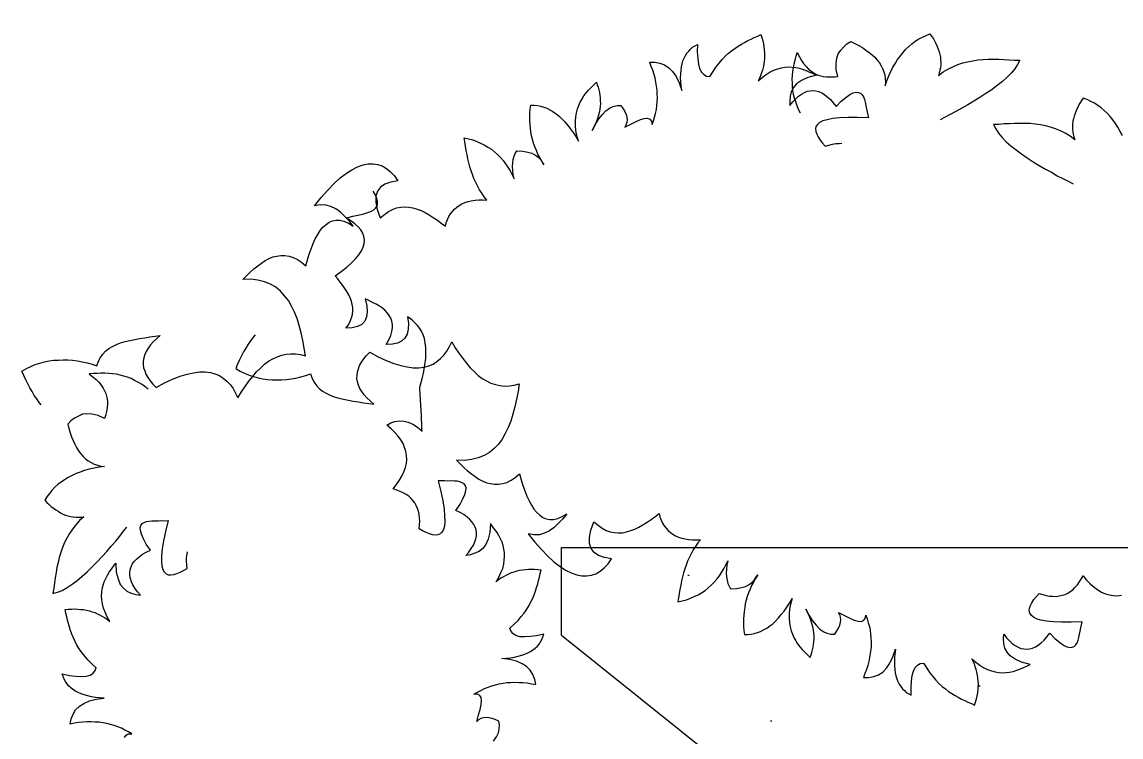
# Model space of a CAD drawing. Extents: x -24232 to 27340, y -23039 to 23489.
# Drawn here: x -11670 to -11043, y -8454 to -8046 of the extents above; entities that cross this region are included whole.
import ezdxf

# ---------------------------------------------------------------- set-up
doc = ezdxf.new("R2010")
doc.units = 0
doc.header["$LTSCALE"] = 10
for name, color, linetype in [('0-HATCH', 8, 'CONTINUOUS'), ('1', 1, 'CONTINUOUS'), ('4', 4, 'CONTINUOUS')]:
    doc.layers.add(name, color=color, linetype=linetype)

msp = doc.modelspace()

# ---------------------------------------------------------------- hatches: boundary and pattern name
at = {"layer": '0-HATCH'}
h = msp.add_hatch(dxfattribs=at)
h.set_pattern_fill('AR-CONC', color=2, scale=50, angle=45, style=0)
h.set_pattern_definition([(85, (19795.67, 8234.12), (-275.776, 231.4035), [37.5, -412.5]), (140, (19795.67, 8234.1), (314.996, 216.884), [30, -330]), (34.5486, (19772.7, 8253.4), (39.2197, 448.2876), [31.87, -350.571]), (88.8158, (19866.4, 8304.83), (-435.8465, 318.807), [56.25, -618.75]), (38.3644, (19830.06, 8331.4), (13.9495, 674.856), [47.805, -525.8565]), (143.8158, (19866.4, 8304.83), (13.95, 674.856), [45, -495]), (114, (19813.35, 8322.5), (-353.3858, 68.6912), [37.5, -412.5]), (169, (19813.35, 8322.5), (170.3543, 342.4042), [30, -330]), (63.5486, (19783.9, 8328.23), (-183.0318, 411.0953), [31.87, -350.571]), (97.5, (19795.67, 8234.12), (113.3966, 121.9949), [0, -326, 0, -335, 0, -331.25]), (127.5, (19795.67, 8234.12), (46.4365, 232.4547), [0, -191, 0, -318.5, 0, -126.25]), (167.5, (19874.51, 8155.27), (-196.7091, 180.7604), [0, -125, 0, -390, 0, -517.5]), (177.5, (19909.87, 8119.92), (-170.795, 241.5799), [0, -162.5, 0, -259, 0, -367.5])])
h.paths.add_polyline_path([(-10612.21, -9596.16), (-11112.21, -9596.16), (-11112.21, -8596.16), (-11362.21, -8396.16), (-11362.21, -8346.16), (-10912.21, -8346.16), (-10912.21, -8846.16), (-10612.21, -8846.16), (-10612.21, -8346.16), (-10612.21, -8080.77), (-10610.98, -8081.69), (-10608.61, -8083.69), (-10609.4, -8082.12), (-10609.86, -8081.14), (-10611.11, -8077.48), (-10611.5, -8075.95), (-10611.88, -8074.29), (-10612.12, -8072.64), (-10612.21, -8071.37), (-10612.21, -8046.16), (-10362.21, -8046.16), (-10362.21, -9096.16), (-10612.21, -9096.16)])

# ---------------------------------------------------------------- linework, layer by layer
at = {"layer": '1'}
for points in [[(-11658.92, -8264.71), (-11660.06, -8263.32), (-11661.48, -8261.29), (-11662.9, -8259.26), (-11664.19, -8257.09), (-11665.49, -8254.92), (-11666.66, -8252.73), (-11667.83, -8250.41), (-11668.89, -8247.94), (-11669.95, -8245.47), (-11669.95, -8245.47), (-11667.38, -8244), (-11664.93, -8242.81), (-11662.33, -8241.74), (-11659.7, -8240.94), (-11657.07, -8240.14), (-11654.41, -8239.6), (-11651.88, -8239.22), (-11649.18, -8239.09), (-11646.49, -8238.96), (-11643.78, -8238.96), (-11641.04, -8239.23), (-11638.29, -8239.64), (-11635.55, -8240.04), (-11632.77, -8240.72), (-11630, -8241.39), (-11627.19, -8242.33), (-11627.19, -8242.33), (-11626.36, -8239.81), (-11625.22, -8237.67), (-11623.91, -8235.78), (-11622.33, -8234), (-11620.44, -8232.59), (-11618.4, -8231.31), (-11616.06, -8230.26), (-11613.72, -8229.35), (-11611.09, -8228.55), (-11608.44, -8227.88), (-11605.65, -8227.34), (-11602.86, -8226.79), (-11599.93, -8226.37), (-11596.99, -8225.94), (-11594.05, -8225.52), (-11591.12, -8225.09), (-11591.12, -8225.09), (-11593.24, -8226.92), (-11595.09, -8228.73), (-11596.67, -8230.51), (-11597.98, -8232.4), (-11599.16, -8234.14), (-11599.93, -8235.98), (-11600.41, -8237.92), (-11600.77, -8239.72), (-11600.72, -8241.61), (-11600.54, -8243.49), (-11599.95, -8245.33), (-11599.23, -8247.15), (-11598.22, -8249.08), (-11596.82, -8250.98), (-11595.28, -8252.86), (-11593.47, -8254.71), (-11593.47, -8254.71), (-11588.59, -8252.06), (-11584.05, -8249.99), (-11579.75, -8248.34), (-11575.8, -8247.14), (-11572.09, -8246.37), (-11568.61, -8245.89), (-11565.5, -8245.85), (-11562.49, -8246.23), (-11559.83, -8247.05), (-11557.3, -8248.02), (-11555.13, -8249.43), (-11553.06, -8251.12), (-11551.24, -8253.11), (-11549.53, -8255.38), (-11548.06, -8257.94), (-11546.71, -8260.65), (-11546.71, -8260.65), (-11544.73, -8257.34), (-11542.61, -8254.15), (-11540.46, -8251.23), (-11538.3, -8248.45), (-11536.11, -8245.93), (-11533.89, -8243.68), (-11531.53, -8241.55), (-11529.26, -8239.83), (-11526.83, -8238.38), (-11524.38, -8237.19), (-11521.76, -8236.25), (-11519.24, -8235.73), (-11516.56, -8235.47), (-11513.84, -8235.6), (-11511.09, -8236.01), (-11508.17, -8236.8), (-11508.17, -8236.8), (-11508.88, -8232.27), (-11509.72, -8227.88), (-11510.7, -8223.51), (-11511.78, -8219.42), (-11512.98, -8215.48), (-11514.42, -8211.83), (-11516.12, -8208.34), (-11517.93, -8205.13), (-11520.1, -8202.37), (-11522.52, -8199.76), (-11525.17, -8197.59), (-11528.19, -8195.85), (-11531.58, -8194.43), (-11535.33, -8193.44), (-11539.44, -8193.04), (-11544.04, -8193.09), (-11544.04, -8193.09), (-11541.94, -8190.98), (-11539.85, -8188.88), (-11537.73, -8187.05), (-11535.46, -8185.33), (-11533.31, -8183.77), (-11531.15, -8182.33), (-11528.96, -8181.17), (-11526.75, -8180.27), (-11524.5, -8179.78), (-11522.23, -8179.42), (-11519.92, -8179.46), (-11517.59, -8179.78), (-11515.22, -8180.49), (-11512.79, -8181.74), (-11510.47, -8183.27), (-11507.97, -8185.32), (-11507.97, -8185.32), (-11507.08, -8181.99), (-11506.06, -8178.64), (-11505.01, -8175.55), (-11503.81, -8172.59), (-11502.59, -8169.9), (-11501.2, -8167.46), (-11499.81, -8165.15), (-11498.23, -8163.24), (-11496.49, -8161.71), (-11494.72, -8160.45), (-11492.77, -8159.58), (-11490.77, -8159.25), (-11488.6, -8159.31), (-11486.24, -8159.89), (-11483.7, -8160.99), (-11480.96, -8162.62), (-11480.96, -8162.62), (-11483.28, -8159.73), (-11485.7, -8157.13), (-11488.23, -8154.8), (-11490.86, -8152.9), (-11493.71, -8151.42), (-11496.64, -8150.62), (-11499.76, -8150.52), (-11503.09, -8151.12), (-11503.09, -8151.12), (-11499.23, -8146.27), (-11495.45, -8142.11), (-11491.89, -8138.37), (-11488.41, -8135.18), (-11484.88, -8132.53), (-11481.7, -8130.46), (-11478.48, -8128.79), (-11475.34, -8127.66), (-11472.42, -8127.1), (-11469.57, -8127.09), (-11466.96, -8127.51), (-11464.44, -8128.35), (-11461.99, -8129.87), (-11459.64, -8131.67), (-11457.51, -8134.03), (-11455.48, -8136.81), (-11455.48, -8136.81), (-11459.6, -8137.62), (-11462.87, -8138.76), (-11465.41, -8140.5), (-11467.09, -8142.69), (-11468.01, -8145.63), (-11468.09, -8149.02), (-11467.27, -8153.14), (-11465.58, -8157.98), (-11465.58, -8157.98), (-11463.2, -8155.99), (-11460.93, -8154.27), (-11458.61, -8153.1), (-11456.25, -8152.32), (-11453.86, -8151.81), (-11451.58, -8151.59), (-11449.26, -8151.77), (-11446.92, -8152.21), (-11444.54, -8152.92), (-11442.29, -8153.79), (-11439.88, -8154.9), (-11437.59, -8156.16), (-11435.27, -8157.7), (-11432.95, -8159.23), (-11430.76, -8160.91), (-11428.41, -8162.71), (-11428.41, -8162.71), (-11427.93, -8160.76), (-11427.16, -8158.93), (-11426.38, -8157.22), (-11425.45, -8155.64), (-11424.36, -8154.32), (-11423.28, -8152.99), (-11421.89, -8151.91), (-11420.51, -8150.82), (-11418.97, -8149.99), (-11417.28, -8149.28), (-11415.44, -8148.7), (-11413.59, -8148.24), (-11411.46, -8147.9), (-11409.31, -8147.68), (-11407.14, -8147.74), (-11404.7, -8147.77), (-11404.7, -8147.77), (-11406.24, -8145.89), (-11407.66, -8143.86), (-11408.93, -8141.96), (-11410.09, -8139.77), (-11411.11, -8137.71), (-11412.14, -8135.5), (-11412.9, -8133.28), (-11413.66, -8131.05), (-11414.42, -8128.82), (-11415.05, -8126.58), (-11415.56, -8124.2), (-11416.06, -8121.81), (-11416.57, -8119.42), (-11416.94, -8117.02), (-11417.32, -8114.62), (-11417.69, -8112.22), (-11417.69, -8112.22), (-11415.2, -8112.79), (-11412.82, -8113.5), (-11410.44, -8114.35), (-11408.31, -8115.36), (-11406.18, -8116.36), (-11404.17, -8117.52), (-11402.14, -8118.81), (-11400.37, -8120.26), (-11398.59, -8121.84), (-11396.95, -8123.44), (-11395.42, -8125.19), (-11394.01, -8127.08), (-11392.73, -8129.12), (-11391.44, -8131.16), (-11390.28, -8133.35), (-11389.24, -8135.68), (-11389.24, -8135.68), (-11389.76, -8133.16), (-11389.98, -8130.88), (-11390.07, -8128.59), (-11390, -8126.55), (-11389.65, -8124.62), (-11389.15, -8122.81), (-11388.49, -8121.25), (-11387.57, -8119.67), (-11387.57, -8119.67), (-11384.16, -8119.88), (-11381.4, -8120.42), (-11379.03, -8121.13), (-11377.03, -8122.15), (-11375.42, -8123.35), (-11374.2, -8124.72), (-11373.12, -8126.1), (-11372.16, -8127.63), (-11372.16, -8127.63), (-11373.44, -8125.59), (-11374.59, -8123.54), (-11375.6, -8121.6), (-11376.48, -8119.52), (-11377.36, -8117.44), (-11378.11, -8115.35), (-11378.72, -8113.25), (-11379.2, -8111.13), (-11379.55, -8108.99), (-11379.9, -8106.86), (-11380.11, -8104.72), (-11380.18, -8102.56), (-11380.26, -8100.4), (-11380.21, -8098.23), (-11380.03, -8095.91), (-11379.7, -8093.71), (-11379.7, -8093.71), (-11377.81, -8093.66), (-11375.9, -8093.87), (-11374.1, -8094.24), (-11372.29, -8094.74), (-11370.47, -8095.37), (-11368.75, -8096.28), (-11367.02, -8097.33), (-11365.28, -8098.51), (-11363.53, -8099.83), (-11361.88, -8101.43), (-11360.22, -8103.16), (-11358.68, -8105.04), (-11357.13, -8107.05), (-11355.55, -8109.33), (-11353.97, -8111.61), (-11352.5, -8114.18), (-11352.5, -8114.18), (-11353.35, -8111.01), (-11353.91, -8108.09), (-11354.17, -8105.4), (-11354.16, -8102.83), (-11353.99, -8100.38), (-11353.68, -8098.04), (-11353.09, -8095.82), (-11352.34, -8093.85), (-11351.45, -8091.86), (-11350.41, -8090), (-11349.37, -8088.27), (-11348.04, -8086.65), (-11346.71, -8085.03), (-11345.23, -8083.53), (-11343.75, -8082.03), (-11342.14, -8080.52), (-11342.14, -8080.52), (-11341.73, -8081.97), (-11341.31, -8083.41), (-11340.9, -8084.86), (-11340.47, -8086.45), (-11340.33, -8087.92), (-11340.03, -8089.52), (-11340.01, -8091.14), (-11339.99, -8092.76), (-11340.09, -8094.4), (-11340.32, -8096.18), (-11340.69, -8097.98), (-11341.17, -8099.92), (-11341.79, -8101.88), (-11342.55, -8103.85), (-11343.55, -8105.98), (-11344.7, -8108.12), (-11344.7, -8108.12), (-11342.75, -8104.55), (-11340.88, -8101.52), (-11338.83, -8099.01), (-11336.87, -8096.92), (-11334.72, -8095.36), (-11332.64, -8094.47), (-11330.4, -8093.85), (-11328.23, -8093.9), (-11328.23, -8093.9), (-11326.97, -8095.68), (-11325.99, -8097.34), (-11325.28, -8099.03), (-11324.86, -8100.61), (-11324.71, -8102.09), (-11324.83, -8103.59), (-11325.37, -8105), (-11326.06, -8106.28), (-11326.06, -8106.28), (-11322.58, -8104.45), (-11319.62, -8102.94), (-11317.01, -8101.87), (-11314.91, -8101.25), (-11313.16, -8101.08), (-11311.76, -8101.62), (-11310.83, -8102.75), (-11310.37, -8104.73), (-11310.37, -8104.73), (-11309.62, -8102.63), (-11309.03, -8100.4), (-11308.43, -8098.31), (-11307.97, -8096.1), (-11307.78, -8093.91), (-11307.59, -8091.73), (-11307.4, -8089.54), (-11307.49, -8087.25), (-11307.57, -8085.09), (-11307.92, -8082.83), (-11308.28, -8080.56), (-11308.78, -8078.31), (-11309.27, -8076.05), (-11310.05, -8073.69), (-11310.94, -8071.48), (-11311.85, -8069.13), (-11311.85, -8069.13), (-11308.87, -8069.11), (-11305.98, -8069.63), (-11303.31, -8070.59), (-11300.85, -8072.24), (-11298.73, -8074.47), (-11296.69, -8077.25), (-11294.98, -8080.87), (-11293.47, -8085.19), (-11293.47, -8085.19), (-11293.86, -8082.65), (-11294.1, -8080.24), (-11294.19, -8077.95), (-11294.13, -8075.78), (-11293.93, -8073.72), (-11293.71, -8071.81), (-11293.35, -8070.01), (-11292.84, -8068.33), (-11292.18, -8066.78), (-11291.5, -8065.36), (-11290.56, -8063.91), (-11289.6, -8062.73), (-11288.48, -8061.68), (-11287.37, -8060.62), (-11285.96, -8059.8), (-11284.55, -8058.98), (-11284.55, -8058.98), (-11284.68, -8063.2), (-11284.44, -8066.96), (-11283.99, -8070.17), (-11283.33, -8072.68), (-11282.32, -8074.74), (-11280.96, -8076.1), (-11279.38, -8077.03), (-11277.47, -8077.24), (-11277.47, -8077.24), (-11275.71, -8074.5), (-11274.07, -8071.9), (-11272.25, -8069.69), (-11270.56, -8067.62), (-11268.72, -8065.68), (-11266.86, -8064.01), (-11265.1, -8062.62), (-11263.21, -8061.21), (-11261.43, -8059.95), (-11259.51, -8058.81), (-11257.72, -8057.82), (-11255.78, -8056.82), (-11253.97, -8055.96), (-11252.16, -8055.11), (-11250.22, -8054.24), (-11248.41, -8053.38), (-11248.41, -8053.38), (-11247.83, -8055.09), (-11247.38, -8056.94), (-11246.94, -8058.66), (-11246.63, -8060.39), (-11246.46, -8062.13), (-11246.3, -8063.74), (-11246.26, -8065.49), (-11246.37, -8067.13), (-11246.48, -8068.77), (-11246.72, -8070.42), (-11247.1, -8072.08), (-11247.49, -8073.61), (-11248.02, -8075.15), (-11248.53, -8076.82), (-11249.2, -8078.24), (-11249.99, -8079.81), (-11249.99, -8079.81), (-11247.62, -8077.82), (-11245.35, -8076.1), (-11243.19, -8074.67), (-11240.99, -8073.64), (-11238.76, -8072.88), (-11236.65, -8072.26), (-11234.52, -8071.92), (-11232.5, -8071.85), (-11230.46, -8071.92), (-11228.41, -8072.13), (-11226.46, -8072.61), (-11224.37, -8073.22), (-11222.55, -8073.85), (-11220.57, -8074.74), (-11218.58, -8075.63), (-11216.73, -8076.53), (-11216.73, -8076.53), (-11221.62, -8077.82), (-11225.24, -8079.53), (-11228.03, -8081.43), (-11229.84, -8083.64), (-11231.11, -8085.94), (-11231.66, -8088.56), (-11231.94, -8091.16), (-11231.81, -8093.86), (-11231.81, -8093.86), (-11230.26, -8091.81), (-11228.54, -8090.02), (-11226.93, -8088.5), (-11225.28, -8087.39), (-11223.61, -8086.41), (-11222.05, -8085.72), (-11220.32, -8085.41), (-11218.72, -8085.25), (-11217.07, -8085.5), (-11215.4, -8085.87), (-11213.7, -8086.65), (-11212.12, -8087.58), (-11210.5, -8088.91), (-11208.72, -8090.5), (-11207.19, -8092.24), (-11205.49, -8094.37), (-11205.49, -8094.37), (-11202.54, -8091.37), (-11199.91, -8089.22), (-11197.63, -8087.64), (-11195.69, -8086.64), (-11194.11, -8086.21), (-11192.74, -8086.34), (-11191.62, -8086.77), (-11190.71, -8087.77), (-11189.92, -8088.91), (-11189.37, -8090.34), (-11188.94, -8091.93), (-11188.49, -8093.78), (-11188.17, -8095.64), (-11187.71, -8097.49), (-11187.41, -8099.22), (-11186.97, -8100.94), (-11186.97, -8100.94), (-11193.35, -8100.76), (-11198.78, -8100.62), (-11203.5, -8100.81), (-11207.38, -8101.33), (-11210.57, -8101.92), (-11213.08, -8102.57), (-11214.88, -8103.56), (-11216.12, -8104.63), (-11216.96, -8105.8), (-11217.23, -8107.18), (-11217.08, -8108.65), (-11216.52, -8110.22), (-11215.69, -8111.77), (-11214.57, -8113.55), (-11213.17, -8115.31), (-11211.65, -8117.06), (-11211.65, -8117.06), (-11209.54, -8116.44), (-11207.57, -8115.84), (-11205.57, -8115.51), (-11203.68, -8115.46), (-11202.17, -8115.41)], [(-11225.71, -8098.27), (-11225.71, -8098.27), (-11226.87, -8096.09), (-11227.76, -8094.01), (-11228.52, -8091.78), (-11229.13, -8089.68), (-11229.75, -8087.57), (-11230.1, -8085.3), (-11230.32, -8083.16), (-11230.39, -8081), (-11230.47, -8078.84), (-11230.28, -8076.65), (-11230.09, -8074.47), (-11229.77, -8072.27), (-11229.44, -8070.07), (-11228.84, -8067.98), (-11228.24, -8065.75), (-11227.65, -8063.53), (-11227.65, -8063.53), (-11226.46, -8065.98), (-11225.3, -8068.17), (-11224.04, -8069.94), (-11222.66, -8071.57), (-11221.29, -8073.06), (-11219.97, -8074.14), (-11218.52, -8075.09), (-11217.09, -8075.89), (-11215.67, -8076.56), (-11214.14, -8076.95), (-11212.62, -8077.21), (-11210.97, -8077.45), (-11209.34, -8077.56), (-11207.72, -8077.54), (-11206.11, -8077.38), (-11204.5, -8077.22), (-11204.5, -8077.22), (-11205.43, -8073.25), (-11205.51, -8069.74), (-11205.11, -8066.85), (-11204.28, -8064.33), (-11202.86, -8062.3), (-11201.15, -8060.37), (-11199.28, -8058.7), (-11197.12, -8057.26), (-11197.12, -8057.26), (-11194.85, -8058.39), (-11192.55, -8059.66), (-11190.41, -8060.8), (-11188.51, -8062.24), (-11186.62, -8063.54), (-11185, -8064.87), (-11183.36, -8066.33), (-11181.98, -8067.96), (-11180.75, -8069.46), (-11179.78, -8071.12), (-11178.93, -8072.8), (-11178.21, -8074.62), (-11177.76, -8076.48), (-11177.42, -8078.47), (-11177.36, -8080.5), (-11177.56, -8082.55), (-11177.56, -8082.55), (-11176.49, -8079.74), (-11175.41, -8076.92), (-11174.31, -8074.37), (-11173.06, -8071.95), (-11171.66, -8069.64), (-11170.38, -8067.49), (-11168.83, -8065.44), (-11167.26, -8063.52), (-11165.67, -8061.74), (-11163.94, -8060.08), (-11162.19, -8058.55), (-11160.3, -8057.15), (-11158.26, -8055.86), (-11156.2, -8054.85), (-11154.13, -8053.83), (-11151.92, -8052.93), (-11151.92, -8052.93), (-11150.97, -8054.33), (-11150, -8055.86), (-11149.19, -8057.27), (-11148.49, -8058.82), (-11147.81, -8060.25), (-11147.26, -8061.68), (-11146.7, -8063.25), (-11146.28, -8064.7), (-11146.01, -8066.16), (-11145.86, -8067.64), (-11145.7, -8069.25), (-11145.82, -8070.75), (-11145.95, -8072.25), (-11146.22, -8073.63), (-11146.61, -8075.16), (-11147.13, -8076.7), (-11147.13, -8076.7), (-11144.49, -8074.68), (-11141.67, -8073.05), (-11138.96, -8071.7), (-11136.1, -8070.47), (-11133.22, -8069.5), (-11130.44, -8068.82), (-11127.52, -8068.26), (-11124.58, -8067.84), (-11121.63, -8067.55), (-11118.66, -8067.39), (-11115.69, -8067.37), (-11112.7, -8067.48), (-11109.71, -8067.59), (-11106.72, -8067.7), (-11103.71, -8067.94), (-11100.72, -8068.05), (-11100.72, -8068.05), (-11101.97, -8070.48), (-11103.49, -8072.93), (-11105.56, -8075.3), (-11108.02, -8077.85), (-11110.63, -8080.14), (-11113.65, -8082.47), (-11116.67, -8084.8), (-11119.98, -8087.02), (-11123.41, -8089.25), (-11126.86, -8091.35), (-11130.31, -8093.46), (-11133.78, -8095.29), (-11137.11, -8097.24), (-11140.33, -8098.91), (-11143.3, -8100.43), (-11146.13, -8101.92)], [(-11042.1, -8111.02), (-11043.35, -8108.59), (-11044.75, -8106.29), (-11046.02, -8104.13), (-11047.58, -8102.08), (-11049.15, -8100.17), (-11050.74, -8098.39), (-11052.47, -8096.73), (-11054.21, -8095.2), (-11056.11, -8093.79), (-11058.15, -8092.51), (-11060.21, -8091.49), (-11062.28, -8090.47), (-11064.49, -8089.58), (-11064.49, -8089.58), (-11065.44, -8090.97), (-11066.41, -8092.5), (-11067.22, -8093.91), (-11067.92, -8095.47), (-11068.6, -8096.89), (-11069.15, -8098.33), (-11069.71, -8099.9), (-11070.12, -8101.35), (-11070.4, -8102.81), (-11070.55, -8104.28), (-11070.71, -8105.89), (-11070.58, -8107.39), (-11070.46, -8108.9), (-11070.19, -8110.28), (-11069.8, -8111.8), (-11069.28, -8113.35), (-11069.28, -8113.35), (-11071.92, -8111.32), (-11074.74, -8109.69), (-11077.45, -8108.34), (-11080.31, -8107.11), (-11083.19, -8106.15), (-11085.97, -8105.47), (-11088.89, -8104.91), (-11091.83, -8104.48), (-11094.78, -8104.19), (-11097.74, -8104.03), (-11100.72, -8104.01), (-11103.71, -8104.12), (-11106.7, -8104.23), (-11109.69, -8104.34), (-11112.69, -8104.59), (-11115.68, -8104.7), (-11115.68, -8104.7), (-11114.43, -8107.13), (-11112.92, -8109.58), (-11110.85, -8111.95), (-11108.39, -8114.49), (-11105.77, -8116.78), (-11102.75, -8119.11), (-11099.73, -8121.44), (-11096.43, -8123.66), (-11093, -8125.9), (-11089.55, -8128), (-11086.1, -8130.1), (-11082.62, -8131.93), (-11079.3, -8133.89), (-11076.08, -8135.56), (-11073.11, -8137.07), (-11070.28, -8138.57)], [(-11400.92, -8456.57), (-11399.25, -8454.24), (-11398.13, -8451.83), (-11397.67, -8449.61), (-11397.5, -8447.29), (-11397.97, -8445.17), (-11397.97, -8445.17), (-11399.96, -8444.29), (-11401.78, -8443.65), (-11403.58, -8443.29), (-11405.21, -8443.18), (-11406.69, -8443.32), (-11408.14, -8443.74), (-11409.41, -8444.54), (-11410.54, -8445.46), (-11410.54, -8445.46), (-11409.42, -8441.69), (-11408.52, -8438.49), (-11407.97, -8435.73), (-11407.78, -8433.54), (-11407.95, -8431.8), (-11408.76, -8430.53), (-11410.04, -8429.84), (-11412.08, -8429.77), (-11412.08, -8429.77), (-11410.16, -8428.63), (-11408.09, -8427.62), (-11406.16, -8426.62), (-11404.08, -8425.73), (-11401.98, -8425.12), (-11399.87, -8424.51), (-11397.76, -8423.89), (-11395.5, -8423.54), (-11393.36, -8423.19), (-11391.07, -8423.1), (-11388.78, -8423.01), (-11386.47, -8423.06), (-11384.16, -8423.1), (-11381.7, -8423.4), (-11379.35, -8423.85), (-11376.87, -8424.28), (-11376.87, -8424.28), (-11377.43, -8421.36), (-11378.51, -8418.62), (-11379.97, -8416.19), (-11382.07, -8414.09), (-11384.67, -8412.45), (-11387.79, -8411), (-11391.68, -8410.03), (-11396.21, -8409.39), (-11396.21, -8409.39), (-11393.65, -8409.27), (-11391.23, -8409.04), (-11388.97, -8408.68), (-11386.85, -8408.2), (-11384.87, -8407.6), (-11383.04, -8407.01), (-11381.35, -8406.3), (-11379.8, -8405.48), (-11378.41, -8404.53), (-11377.14, -8403.59), (-11375.91, -8402.38), (-11374.94, -8401.21), (-11374.12, -8399.91), (-11373.3, -8398.61), (-11372.77, -8397.07), (-11372.25, -8395.53), (-11372.25, -8395.53), (-11376.35, -8396.47), (-11380.1, -8396.97), (-11383.33, -8397.15), (-11385.91, -8397), (-11388.14, -8396.41), (-11389.73, -8395.35), (-11390.95, -8393.98), (-11391.54, -8392.14), (-11391.54, -8392.14), (-11389.19, -8389.88), (-11386.96, -8387.76), (-11385.14, -8385.55), (-11383.45, -8383.49), (-11381.9, -8381.31), (-11380.63, -8379.15), (-11379.6, -8377.15), (-11378.59, -8375.02), (-11377.71, -8373.04), (-11376.96, -8370.94), (-11376.34, -8368.98), (-11375.74, -8366.89), (-11375.25, -8364.95), (-11374.77, -8363), (-11374.29, -8360.93), (-11373.81, -8358.98), (-11373.81, -8358.98), (-11375.59, -8358.75), (-11377.49, -8358.67), (-11379.26, -8358.57), (-11381.02, -8358.61), (-11382.76, -8358.78), (-11384.37, -8358.94), (-11386.1, -8359.24), (-11387.69, -8359.67), (-11389.27, -8360.09), (-11390.84, -8360.65), (-11392.4, -8361.35), (-11393.82, -8362.03), (-11395.23, -8362.85), (-11396.77, -8363.67), (-11398.03, -8364.61), (-11399.42, -8365.69), (-11399.42, -8365.69), (-11397.92, -8362.98), (-11396.68, -8360.42), (-11395.7, -8358.02), (-11395.12, -8355.66), (-11394.81, -8353.33), (-11394.62, -8351.14), (-11394.69, -8348.98), (-11395.03, -8346.98), (-11395.49, -8345), (-11396.09, -8343.03), (-11396.95, -8341.21), (-11397.95, -8339.28), (-11398.92, -8337.62), (-11400.18, -8335.84), (-11401.44, -8334.07), (-11402.68, -8332.43), (-11402.68, -8332.43), (-11403, -8337.48), (-11403.97, -8341.36), (-11405.29, -8344.47), (-11407.11, -8346.68), (-11409.11, -8348.37), (-11411.58, -8349.42), (-11414.07, -8350.21), (-11416.74, -8350.61), (-11416.74, -8350.61), (-11415.03, -8348.68), (-11413.61, -8346.64), (-11412.44, -8344.77), (-11411.67, -8342.93), (-11411.04, -8341.11), (-11410.66, -8339.45), (-11410.7, -8337.69), (-11410.86, -8336.08), (-11411.42, -8334.51), (-11412.11, -8332.95), (-11413.21, -8331.44), (-11414.43, -8330.07), (-11416.05, -8328.74), (-11417.95, -8327.3), (-11419.96, -8326.14), (-11422.38, -8324.89), (-11422.38, -8324.89), (-11420.01, -8321.41), (-11418.41, -8318.41), (-11417.31, -8315.86), (-11416.7, -8313.77), (-11416.59, -8312.13), (-11416.99, -8310.82), (-11417.63, -8309.8), (-11418.79, -8309.1), (-11420.06, -8308.55), (-11421.57, -8308.29), (-11423.21, -8308.18), (-11425.11, -8308.1), (-11427, -8308.15), (-11428.91, -8308.06), (-11430.67, -8308.1), (-11432.44, -8308), (-11432.44, -8308), (-11431.01, -8314.23), (-11429.81, -8319.53), (-11429.08, -8324.19), (-11428.84, -8328.1), (-11428.79, -8331.34), (-11428.94, -8333.93), (-11429.56, -8335.89), (-11430.37, -8337.32), (-11431.35, -8338.36), (-11432.65, -8338.9), (-11434.13, -8339.04), (-11435.77, -8338.8), (-11437.45, -8338.29), (-11439.42, -8337.53), (-11441.42, -8336.51), (-11443.43, -8335.35), (-11443.43, -8335.35), (-11443.23, -8333.17), (-11443.03, -8331.12), (-11443.09, -8329.09), (-11443.41, -8327.23), (-11443.73, -8325.36), (-11444.29, -8323.79), (-11445, -8322.1), (-11445.81, -8320.69), (-11446.9, -8319.31), (-11447.97, -8318.06), (-11449.31, -8316.84), (-11450.75, -8315.9), (-11452.48, -8314.85), (-11454.18, -8314.07), (-11456.15, -8313.31), (-11458.24, -8312.7), (-11458.24, -8312.7), (-11456.19, -8310.2), (-11454.53, -8307.74), (-11453.15, -8305.3), (-11452.03, -8302.89), (-11451.18, -8300.5), (-11450.6, -8298.14), (-11450.42, -8295.82), (-11450.51, -8293.53), (-11450.87, -8291.26), (-11451.63, -8289.03), (-11452.53, -8286.82), (-11453.82, -8284.65), (-11455.39, -8282.5), (-11457.22, -8280.38), (-11459.31, -8278.41), (-11461.81, -8276.36), (-11461.81, -8276.36), (-11459.52, -8274.91), (-11457.16, -8274.14), (-11454.75, -8273.77), (-11452.17, -8273.92), (-11449.66, -8274.62), (-11446.98, -8275.71), (-11444.37, -8277.49), (-11441.58, -8279.65), (-11441.58, -8279.65), (-11441.74, -8278.04), (-11441.75, -8276.55), (-11441.91, -8274.95), (-11441.93, -8273.32), (-11442.08, -8271.85), (-11442.1, -8270.23), (-11442.25, -8268.75), (-11442.27, -8267.13), (-11442.43, -8265.52), (-11442.44, -8264.03), (-11442.6, -8262.42), (-11442.62, -8260.8), (-11442.77, -8259.32), (-11442.79, -8257.7), (-11442.94, -8256.22), (-11442.96, -8254.6), (-11442.96, -8254.6), (-11441.67, -8249.87), (-11440.73, -8245.58), (-11440.03, -8241.72), (-11439.57, -8238.15), (-11439.48, -8234.9), (-11439.5, -8231.92), (-11439.9, -8229.25), (-11440.4, -8226.86), (-11441.16, -8224.63), (-11442.03, -8222.69), (-11443.01, -8221.02), (-11444.25, -8219.39), (-11445.6, -8218.03), (-11446.96, -8216.67), (-11448.43, -8215.46), (-11450.02, -8214.4), (-11450.02, -8214.4), (-11449.51, -8218.28), (-11449.59, -8221.54), (-11450.27, -8224.31), (-11451.53, -8226.6), (-11453.4, -8228.27), (-11455.72, -8229.45), (-11458.63, -8230.14), (-11462.15, -8230.22), (-11462.15, -8230.22), (-11460.64, -8227.63), (-11459.54, -8225.09), (-11458.94, -8222.86), (-11458.6, -8220.8), (-11458.53, -8218.76), (-11458.85, -8216.89), (-11459.56, -8215.2), (-11460.39, -8213.66), (-11461.47, -8212.28), (-11462.82, -8210.92), (-11464.31, -8209.58), (-11466.05, -8208.39), (-11467.93, -8207.22), (-11469.92, -8206.2), (-11472.05, -8205.19), (-11474.18, -8204.18), (-11474.18, -8204.18), (-11473.25, -8208.15), (-11473.04, -8211.65), (-11473.44, -8214.53), (-11474.42, -8216.93), (-11476.14, -8218.73), (-11478.45, -8220.04), (-11481.49, -8220.74), (-11485.13, -8220.96), (-11485.13, -8220.96), (-11483.7, -8218.93), (-11482.68, -8216.93), (-11481.93, -8214.96), (-11481.44, -8213.02), (-11481.22, -8211.1), (-11481.27, -8209.21), (-11481.59, -8207.35), (-11482.04, -8205.49), (-11482.76, -8203.67), (-11483.48, -8201.84), (-11484.61, -8200.06), (-11485.73, -8198.27), (-11486.99, -8196.5), (-11488.39, -8194.61), (-11489.78, -8192.85), (-11491.31, -8191.1), (-11491.31, -8191.1), (-11487.77, -8188.59), (-11484.62, -8186.11), (-11481.88, -8183.68), (-11479.68, -8181.29), (-11477.73, -8179.07), (-11476.33, -8176.77), (-11475.32, -8174.64), (-11474.72, -8172.55), (-11474.51, -8170.5), (-11474.83, -8168.63), (-11475.43, -8166.66), (-11476.57, -8164.74), (-11478.09, -8162.99), (-11480.02, -8161.29), (-11482.35, -8159.62), (-11485.08, -8157.99), (-11485.08, -8157.99), (-11483.23, -8157.54), (-11481.25, -8157.07), (-11479.26, -8156.61), (-11477.41, -8156.16), (-11475.41, -8155.82), (-11473.71, -8155.25), (-11472, -8154.68), (-11470.57, -8154.13), (-11469.29, -8153.33), (-11468.3, -8152.42), (-11467.59, -8151.4), (-11467.17, -8150.14), (-11467.18, -8148.65), (-11467.48, -8146.92), (-11468.35, -8144.98), (-11469.65, -8142.8), (-11469.65, -8142.8), (-11469.58, -8142.69)], [(-11536.99, -8224.69), (-11538.13, -8226.09), (-11539.55, -8228.11), (-11540.97, -8230.14), (-11542.27, -8232.31), (-11543.57, -8234.49), (-11544.73, -8236.67), (-11545.91, -8239), (-11546.97, -8241.46), (-11548.02, -8243.93), (-11548.02, -8243.93), (-11545.46, -8245.4), (-11543, -8246.59), (-11540.4, -8247.66), (-11537.77, -8248.47), (-11535.14, -8249.27), (-11532.49, -8249.8), (-11529.95, -8250.19), (-11527.26, -8250.32), (-11524.56, -8250.45), (-11521.85, -8250.44), (-11519.12, -8250.17), (-11516.37, -8249.77), (-11513.62, -8249.36), (-11510.85, -8248.69), (-11508.07, -8248.01), (-11505.27, -8247.07), (-11505.27, -8247.07), (-11504.43, -8249.59), (-11503.29, -8251.74), (-11501.99, -8253.62), (-11500.4, -8255.41), (-11498.51, -8256.81), (-11496.47, -8258.1), (-11494.14, -8259.14), (-11491.79, -8260.05), (-11489.16, -8260.85), (-11486.52, -8261.52), (-11483.73, -8262.06), (-11480.94, -8262.61), (-11478, -8263.04), (-11475.06, -8263.46), (-11472.13, -8263.89), (-11469.19, -8264.31), (-11469.19, -8264.31), (-11471.31, -8262.48), (-11473.16, -8260.67), (-11474.75, -8258.89), (-11476.05, -8257), (-11477.23, -8255.26), (-11478, -8253.42), (-11478.49, -8251.48), (-11478.85, -8249.68), (-11478.8, -8247.79), (-11478.61, -8245.91), (-11478.02, -8244.08), (-11477.3, -8242.25), (-11476.3, -8240.32), (-11474.89, -8238.43), (-11473.35, -8236.55), (-11471.55, -8234.69), (-11471.55, -8234.69), (-11466.66, -8237.34), (-11462.13, -8239.42), (-11457.82, -8241.06), (-11453.88, -8242.26), (-11450.16, -8243.04), (-11446.69, -8243.51), (-11443.58, -8243.55), (-11440.56, -8243.17), (-11437.91, -8242.35), (-11435.37, -8241.38), (-11433.2, -8239.97), (-11431.14, -8238.28), (-11429.32, -8236.29), (-11427.6, -8234.02), (-11426.13, -8231.46), (-11424.78, -8228.75), (-11424.78, -8228.75), (-11422.81, -8232.06), (-11420.68, -8235.25), (-11418.53, -8238.17), (-11416.37, -8240.96), (-11414.18, -8243.47), (-11411.97, -8245.72), (-11409.61, -8247.85), (-11407.34, -8249.57), (-11404.91, -8251.03), (-11402.45, -8252.22), (-11399.84, -8253.15), (-11397.32, -8253.67), (-11394.63, -8253.94), (-11391.91, -8253.8), (-11389.16, -8253.39), (-11386.24, -8252.6), (-11386.24, -8252.6), (-11386.96, -8257.13), (-11387.8, -8261.52), (-11388.77, -8265.89), (-11389.85, -8269.98), (-11391.06, -8273.93), (-11392.5, -8277.58), (-11394.2, -8281.06), (-11396, -8284.27), (-11398.17, -8287.04), (-11400.6, -8289.64), (-11403.25, -8291.82), (-11406.26, -8293.55), (-11409.66, -8294.97), (-11413.41, -8295.96), (-11417.51, -8296.37), (-11422.11, -8296.32), (-11422.11, -8296.32), (-11420.02, -8298.42), (-11417.92, -8300.52), (-11415.8, -8302.36), (-11413.53, -8304.07), (-11411.39, -8305.64), (-11409.23, -8307.07), (-11407.04, -8308.23), (-11404.82, -8309.13), (-11402.57, -8309.62), (-11400.3, -8309.98), (-11398, -8309.94), (-11395.67, -8309.63), (-11393.29, -8308.91), (-11390.87, -8307.66), (-11388.55, -8306.13), (-11386.04, -8304.08), (-11386.04, -8304.08), (-11385.16, -8307.42), (-11384.13, -8310.77), (-11383.08, -8313.85), (-11381.89, -8316.81), (-11380.66, -8319.51), (-11379.28, -8321.94), (-11377.88, -8324.25), (-11376.31, -8326.16), (-11374.56, -8327.69), (-11372.79, -8328.95), (-11370.85, -8329.82), (-11368.85, -8330.15), (-11366.68, -8330.1), (-11364.32, -8329.52), (-11361.77, -8328.41), (-11359.04, -8326.79), (-11359.04, -8326.79), (-11361.35, -8329.67), (-11363.78, -8332.28), (-11366.31, -8334.6), (-11368.93, -8336.51), (-11371.79, -8337.99), (-11374.71, -8338.78), (-11377.84, -8338.88), (-11381.16, -8338.28), (-11381.16, -8338.28), (-11377.31, -8343.13), (-11373.52, -8347.29), (-11369.96, -8351.03), (-11366.49, -8354.22), (-11362.96, -8356.87), (-11359.78, -8358.94), (-11356.56, -8360.62), (-11353.42, -8361.74), (-11350.49, -8362.3), (-11347.65, -8362.31), (-11345.04, -8361.89), (-11342.52, -8361.05), (-11340.06, -8359.54), (-11337.72, -8357.74), (-11335.59, -8355.37), (-11333.55, -8352.6), (-11333.55, -8352.6), (-11337.67, -8351.78), (-11340.95, -8350.65), (-11343.48, -8348.91), (-11345.16, -8346.71), (-11346.09, -8343.77), (-11346.16, -8340.38), (-11345.35, -8336.26), (-11343.65, -8331.42), (-11343.65, -8331.42), (-11341.27, -8333.42), (-11339.01, -8335.13), (-11336.69, -8336.31), (-11334.32, -8337.08), (-11331.94, -8337.59), (-11329.66, -8337.81), (-11327.34, -8337.64), (-11324.99, -8337.19), (-11322.62, -8336.48), (-11320.37, -8335.62), (-11317.95, -8334.5), (-11315.66, -8333.24), (-11313.35, -8331.71), (-11311.03, -8330.18), (-11308.83, -8328.5), (-11306.49, -8326.7), (-11306.49, -8326.7), (-11306, -8328.64), (-11305.23, -8330.48), (-11304.45, -8332.18), (-11303.53, -8333.76), (-11302.44, -8335.09), (-11301.35, -8336.41), (-11299.97, -8337.5), (-11298.59, -8338.58), (-11297.04, -8339.41), (-11295.35, -8340.12), (-11293.52, -8340.71), (-11291.66, -8341.16), (-11289.53, -8341.51), (-11287.39, -8341.72), (-11285.21, -8341.66), (-11282.77, -8341.63), (-11282.77, -8341.63), (-11284.31, -8343.51), (-11285.73, -8345.54), (-11287, -8347.44), (-11288.17, -8349.63), (-11289.18, -8351.7), (-11290.21, -8353.9), (-11290.98, -8356.12), (-11291.74, -8358.35), (-11292.5, -8360.58), (-11293.13, -8362.82), (-11293.63, -8365.21), (-11294.14, -8367.59), (-11294.65, -8369.98), (-11295.02, -8372.38), (-11295.39, -8374.78), (-11295.76, -8377.18), (-11295.76, -8377.18), (-11293.27, -8376.62), (-11290.9, -8375.9), (-11288.51, -8375.06), (-11286.38, -8374.05), (-11284.25, -8373.04), (-11282.24, -8371.88), (-11280.22, -8370.59), (-11278.45, -8369.14), (-11276.67, -8367.56), (-11275.02, -8365.96), (-11273.49, -8364.22), (-11272.09, -8362.32), (-11270.8, -8360.28), (-11269.52, -8358.24), (-11268.35, -8356.06), (-11267.31, -8353.72), (-11267.31, -8353.72), (-11267.83, -8356.24), (-11268.06, -8358.52), (-11268.15, -8360.82), (-11268.08, -8362.86), (-11267.73, -8364.79), (-11267.23, -8366.6), (-11266.57, -8368.15), (-11265.64, -8369.73), (-11265.64, -8369.73), (-11262.24, -8369.53), (-11259.47, -8368.99), (-11257.1, -8368.27), (-11255.11, -8367.25), (-11253.5, -8366.06), (-11252.28, -8364.69), (-11251.19, -8363.3), (-11250.23, -8361.77), (-11250.23, -8361.77), (-11251.52, -8363.81), (-11252.67, -8365.87), (-11253.67, -8367.8), (-11254.55, -8369.88), (-11255.44, -8371.96), (-11256.18, -8374.05), (-11256.8, -8376.16), (-11257.28, -8378.28), (-11257.62, -8380.41), (-11257.97, -8382.54), (-11258.18, -8384.69), (-11258.26, -8386.85), (-11258.34, -8389.01), (-11258.28, -8391.18), (-11258.1, -8393.5), (-11257.78, -8395.7), (-11257.78, -8395.7), (-11255.89, -8395.75), (-11253.97, -8395.53), (-11252.18, -8395.17), (-11250.37, -8394.67), (-11248.54, -8394.04), (-11246.83, -8393.12), (-11245.1, -8392.07), (-11243.36, -8390.89), (-11241.6, -8389.57), (-11239.95, -8387.98), (-11238.29, -8386.25), (-11236.75, -8384.37), (-11235.2, -8382.35), (-11233.62, -8380.07), (-11232.04, -8377.79), (-11230.57, -8375.23), (-11230.57, -8375.23), (-11231.42, -8378.39), (-11231.98, -8381.32), (-11232.25, -8384), (-11232.23, -8386.57), (-11232.07, -8389.03), (-11231.76, -8391.36), (-11231.16, -8393.59), (-11230.41, -8395.56), (-11229.52, -8397.54), (-11228.49, -8399.4), (-11227.44, -8401.13), (-11226.11, -8402.75), (-11224.78, -8404.37), (-11223.31, -8405.87), (-11221.83, -8407.37), (-11220.22, -8408.89), (-11220.22, -8408.89), (-11219.8, -8407.44), (-11219.39, -8405.99), (-11218.98, -8404.54), (-11218.55, -8402.96), (-11218.4, -8401.48), (-11218.11, -8399.89), (-11218.08, -8398.26), (-11218.06, -8396.64), (-11218.17, -8395), (-11218.4, -8393.22), (-11218.76, -8391.42), (-11219.25, -8389.48), (-11219.87, -8387.52), (-11220.62, -8385.55), (-11221.63, -8383.42), (-11222.77, -8381.28), (-11222.77, -8381.28), (-11220.82, -8384.86), (-11218.96, -8387.88), (-11216.9, -8390.39), (-11214.94, -8392.48), (-11212.79, -8394.05), (-11210.71, -8394.93), (-11208.47, -8395.56), (-11206.3, -8395.5), (-11206.3, -8395.5), (-11205.04, -8393.73), (-11204.07, -8392.06), (-11203.36, -8390.37), (-11202.93, -8388.79), (-11202.78, -8387.32), (-11202.91, -8385.81), (-11203.45, -8384.41), (-11204.13, -8383.12), (-11204.13, -8383.12), (-11200.66, -8384.95), (-11197.69, -8386.46), (-11195.09, -8387.53), (-11192.98, -8388.15), (-11191.24, -8388.32), (-11189.83, -8387.78), (-11188.91, -8386.65), (-11188.44, -8384.67), (-11188.44, -8384.67), (-11187.7, -8386.77), (-11187.11, -8389), (-11186.5, -8391.09), (-11186.04, -8393.3), (-11185.85, -8395.49), (-11185.66, -8397.67), (-11185.47, -8399.86), (-11185.56, -8402.15), (-11185.64, -8404.31), (-11186, -8406.58), (-11186.36, -8408.84), (-11186.85, -8411.1), (-11187.35, -8413.35), (-11188.12, -8415.71), (-11189.02, -8417.93), (-11189.93, -8420.27), (-11189.93, -8420.27), (-11186.95, -8420.3), (-11184.05, -8419.77), (-11181.39, -8418.81), (-11178.92, -8417.16), (-11176.8, -8414.93), (-11174.77, -8412.16), (-11173.06, -8408.53), (-11171.55, -8404.21), (-11171.55, -8404.21), (-11171.93, -8406.75), (-11172.17, -8409.16), (-11172.26, -8411.46), (-11172.21, -8413.63), (-11172, -8415.68), (-11171.79, -8417.6), (-11171.42, -8419.39), (-11170.91, -8421.07), (-11170.25, -8422.62), (-11169.58, -8424.04), (-11168.64, -8425.49), (-11167.67, -8426.67), (-11166.56, -8427.73), (-11165.44, -8428.79), (-11164.03, -8429.6), (-11162.63, -8430.42), (-11162.63, -8430.42), (-11162.75, -8426.21), (-11162.51, -8422.44), (-11162.06, -8419.23), (-11161.41, -8416.73), (-11160.39, -8414.66), (-11159.04, -8413.3), (-11157.46, -8412.38), (-11155.54, -8412.16), (-11155.54, -8412.16), (-11153.78, -8414.91), (-11152.14, -8417.51), (-11150.33, -8419.72), (-11148.64, -8421.78), (-11146.8, -8423.72), (-11144.93, -8425.39), (-11143.17, -8426.79), (-11141.28, -8428.19), (-11139.51, -8429.45), (-11137.59, -8430.59), (-11135.79, -8431.58), (-11133.86, -8432.58), (-11132.05, -8433.44), (-11130.24, -8434.29), (-11128.29, -8435.16), (-11126.48, -8436.02), (-11126.48, -8436.02), (-11125.91, -8434.32), (-11125.45, -8432.46), (-11125.01, -8430.75), (-11124.71, -8429.02), (-11124.53, -8427.27), (-11124.37, -8425.66), (-11124.34, -8423.91), (-11124.45, -8422.27), (-11124.55, -8420.64), (-11124.8, -8418.99), (-11125.18, -8417.33), (-11125.57, -8415.8), (-11126.09, -8414.26), (-11126.6, -8412.58), (-11127.27, -8411.16), (-11128.07, -8409.59), (-11128.07, -8409.59), (-11125.69, -8411.59), (-11123.42, -8413.3), (-11121.26, -8414.73), (-11119.06, -8415.76), (-11116.84, -8416.52), (-11114.73, -8417.14), (-11112.6, -8417.48), (-11110.57, -8417.55), (-11108.53, -8417.48), (-11106.48, -8417.28), (-11104.54, -8416.79), (-11102.45, -8416.18), (-11100.62, -8415.55), (-11098.64, -8414.66), (-11096.66, -8413.78), (-11094.81, -8412.88), (-11094.81, -8412.88), (-11099.69, -8411.58), (-11103.31, -8409.87), (-11106.11, -8407.97), (-11107.92, -8405.76), (-11109.18, -8403.47), (-11109.73, -8400.84), (-11110.02, -8398.24), (-11109.89, -8395.54), (-11109.89, -8395.54), (-11108.33, -8397.59), (-11106.61, -8399.39), (-11105, -8400.9), (-11103.35, -8402.01), (-11101.69, -8402.99), (-11100.13, -8403.68), (-11098.4, -8403.99), (-11096.79, -8404.15), (-11095.14, -8403.91), (-11093.48, -8403.53), (-11091.78, -8402.75), (-11090.2, -8401.82), (-11088.57, -8400.49), (-11086.79, -8398.91), (-11085.27, -8397.16), (-11083.57, -8395.03), (-11083.57, -8395.03), (-11080.61, -8398.03), (-11077.98, -8400.18), (-11075.7, -8401.76), (-11073.77, -8402.77), (-11072.19, -8403.19), (-11070.82, -8403.06), (-11069.69, -8402.63), (-11068.78, -8401.63), (-11067.99, -8400.49), (-11067.44, -8399.06), (-11067.02, -8397.48), (-11066.56, -8395.62), (-11066.24, -8393.76), (-11065.79, -8391.91), (-11065.48, -8390.18), (-11065.04, -8388.46), (-11065.04, -8388.46), (-11071.43, -8388.64), (-11076.86, -8388.78), (-11081.58, -8388.59), (-11085.45, -8388.07), (-11088.64, -8387.49), (-11091.15, -8386.83), (-11092.95, -8385.84), (-11094.2, -8384.77), (-11095.03, -8383.6), (-11095.3, -8382.22), (-11095.16, -8380.75), (-11094.59, -8379.18), (-11093.77, -8377.64), (-11092.64, -8375.85), (-11091.25, -8374.09), (-11089.72, -8372.35), (-11089.72, -8372.35), (-11087.62, -8372.96), (-11085.64, -8373.56), (-11083.65, -8373.9), (-11081.75, -8373.95), (-11079.86, -8374), (-11078.21, -8373.75), (-11076.42, -8373.39), (-11074.88, -8372.87), (-11073.31, -8372.07), (-11071.88, -8371.27), (-11070.41, -8370.19), (-11069.21, -8368.96), (-11067.84, -8367.47), (-11066.75, -8365.95), (-11065.62, -8364.17), (-11064.62, -8362.23), (-11064.62, -8362.23), (-11062.56, -8364.74), (-11060.47, -8366.84), (-11058.35, -8368.68), (-11056.2, -8370.24), (-11054.03, -8371.54), (-11051.83, -8372.57), (-11049.59, -8373.2), (-11047.32, -8373.56), (-11045.03, -8373.65), (-11042.69, -8373.34)], [(-11597.99, -8255.74), (-11597.99, -8255.74), (-11599.91, -8254.17), (-11601.77, -8252.89), (-11603.81, -8251.71), (-11605.75, -8250.69), (-11607.69, -8249.67), (-11609.84, -8248.87), (-11611.91, -8248.24), (-11614.01, -8247.74), (-11616.11, -8247.24), (-11618.29, -8246.99), (-11620.47, -8246.75), (-11622.69, -8246.63), (-11624.91, -8246.52), (-11627.08, -8246.7), (-11629.38, -8246.84), (-11631.67, -8246.98), (-11631.67, -8246.98), (-11629.5, -8248.64), (-11627.59, -8250.21), (-11626.1, -8251.79), (-11624.78, -8253.46), (-11623.59, -8255.1), (-11622.78, -8256.61), (-11622.14, -8258.21), (-11621.64, -8259.78), (-11621.26, -8261.3), (-11621.18, -8262.88), (-11621.22, -8264.42), (-11621.31, -8266.08), (-11621.53, -8267.71), (-11621.87, -8269.29), (-11622.34, -8270.84), (-11622.82, -8272.38), (-11622.82, -8272.38), (-11626.53, -8270.69), (-11629.95, -8269.92), (-11632.86, -8269.73), (-11635.49, -8270.06), (-11637.77, -8271.05), (-11640, -8272.34), (-11642.01, -8273.84), (-11643.84, -8275.68), (-11643.84, -8275.68), (-11643.18, -8278.13), (-11642.39, -8280.63), (-11641.7, -8282.95), (-11640.66, -8285.1), (-11639.76, -8287.21), (-11638.77, -8289.06), (-11637.66, -8290.95), (-11636.34, -8292.63), (-11635.11, -8294.13), (-11633.67, -8295.42), (-11632.19, -8296.57), (-11630.55, -8297.64), (-11628.82, -8298.45), (-11626.93, -8299.17), (-11624.96, -8299.63), (-11622.9, -8299.84), (-11622.9, -8299.84), (-11625.88, -8300.34), (-11628.85, -8300.84), (-11631.56, -8301.42), (-11634.19, -8302.16), (-11636.72, -8303.08), (-11639.09, -8303.91), (-11641.4, -8305.03), (-11643.59, -8306.19), (-11645.65, -8307.39), (-11647.62, -8308.76), (-11649.46, -8310.17), (-11651.21, -8311.75), (-11652.88, -8313.5), (-11654.28, -8315.32), (-11655.68, -8317.15), (-11657, -8319.14), (-11657, -8319.14), (-11655.82, -8320.35), (-11654.51, -8321.6), (-11653.29, -8322.67), (-11651.9, -8323.66), (-11650.64, -8324.61), (-11649.34, -8325.43), (-11647.91, -8326.29), (-11646.57, -8326.98), (-11645.2, -8327.55), (-11643.78, -8327.98), (-11642.23, -8328.45), (-11640.74, -8328.63), (-11639.24, -8328.8), (-11637.83, -8328.81), (-11636.26, -8328.73), (-11634.64, -8328.52), (-11634.64, -8328.52), (-11637.15, -8330.71), (-11639.3, -8333.15), (-11641.16, -8335.55), (-11642.93, -8338.1), (-11644.44, -8340.74), (-11645.66, -8343.33), (-11646.78, -8346.09), (-11647.78, -8348.88), (-11648.65, -8351.72), (-11649.39, -8354.59), (-11650, -8357.5), (-11650.48, -8360.46), (-11650.96, -8363.41), (-11651.44, -8366.36), (-11651.79, -8369.36), (-11652.27, -8372.31), (-11652.27, -8372.31), (-11649.65, -8371.56), (-11646.94, -8370.56), (-11644.21, -8369), (-11641.23, -8367.09), (-11638.47, -8364.98), (-11635.59, -8362.48), (-11632.71, -8359.98), (-11629.88, -8357.18), (-11627.01, -8354.25), (-11624.27, -8351.28), (-11621.53, -8348.32), (-11619.05, -8345.27), (-11616.48, -8342.39), (-11614.21, -8339.57), (-11612.14, -8336.96), (-11610.11, -8334.48)], [(-11611.38, -8454.46), (-11610.57, -8453.19), (-11609.28, -8452.51), (-11607.25, -8452.44), (-11607.25, -8452.44), (-11609.16, -8451.3), (-11611.23, -8450.28), (-11613.16, -8449.27), (-11615.24, -8448.39), (-11617.34, -8447.77), (-11619.45, -8447.15), (-11621.55, -8446.53), (-11623.82, -8446.17), (-11625.95, -8445.82), (-11628.24, -8445.73), (-11630.54, -8445.63), (-11632.84, -8445.67), (-11635.15, -8445.71), (-11637.62, -8446), (-11639.96, -8446.45), (-11642.44, -8446.87), (-11642.44, -8446.87), (-11641.88, -8443.95), (-11640.79, -8441.22), (-11639.33, -8438.79), (-11637.22, -8436.7), (-11634.62, -8435.06), (-11631.5, -8433.62), (-11627.61, -8432.65), (-11623.07, -8432.02), (-11623.07, -8432.02), (-11625.64, -8431.9), (-11628.05, -8431.66), (-11630.31, -8431.3), (-11632.43, -8430.81), (-11634.4, -8430.21), (-11636.24, -8429.62), (-11637.93, -8428.91), (-11639.47, -8428.08), (-11640.87, -8427.12), (-11642.13, -8426.18), (-11643.36, -8424.98), (-11644.32, -8423.8), (-11645.14, -8422.5), (-11645.96, -8421.19), (-11646.48, -8419.65), (-11647, -8418.11), (-11647, -8418.11), (-11642.9, -8419.06), (-11639.16, -8419.57), (-11635.93, -8419.76), (-11633.34, -8419.62), (-11631.11, -8419.03), (-11629.52, -8417.97), (-11628.3, -8416.6), (-11627.71, -8414.77), (-11627.71, -8414.77), (-11630.05, -8412.5), (-11632.28, -8410.38), (-11634.09, -8408.17), (-11635.78, -8406.1), (-11637.32, -8403.91), (-11638.59, -8401.75), (-11639.61, -8399.76), (-11640.61, -8397.62), (-11641.5, -8395.64), (-11642.23, -8393.53), (-11642.85, -8391.57), (-11643.45, -8389.48), (-11643.93, -8387.54), (-11644.42, -8385.59), (-11644.88, -8383.51), (-11645.37, -8381.57), (-11645.37, -8381.57), (-11643.58, -8381.34), (-11641.68, -8381.26), (-11639.91, -8381.17), (-11638.15, -8381.21), (-11636.41, -8381.39), (-11634.8, -8381.55), (-11633.07, -8381.86), (-11631.49, -8382.29), (-11629.91, -8382.72), (-11628.34, -8383.28), (-11626.78, -8383.98), (-11625.36, -8384.66), (-11623.95, -8385.48), (-11622.41, -8386.31), (-11621.15, -8387.25), (-11619.77, -8388.34), (-11619.77, -8388.34), (-11621.26, -8385.62), (-11622.49, -8383.05), (-11623.47, -8380.65), (-11624.04, -8378.29), (-11624.35, -8375.96), (-11624.54, -8373.77), (-11624.46, -8371.62), (-11624.12, -8369.62), (-11623.65, -8367.63), (-11623.05, -8365.66), (-11622.19, -8363.85), (-11621.18, -8361.92), (-11620.2, -8360.26), (-11618.94, -8358.49), (-11617.68, -8356.72), (-11616.43, -8355.08), (-11616.43, -8355.08), (-11616.13, -8360.13), (-11615.16, -8364.02), (-11613.85, -8367.13), (-11612.04, -8369.34), (-11610.04, -8371.03), (-11607.57, -8372.09), (-11605.08, -8372.88), (-11602.41, -8373.29), (-11602.41, -8373.29), (-11604.12, -8371.36), (-11605.54, -8369.32), (-11606.7, -8367.44), (-11607.46, -8365.6), (-11608.09, -8363.78), (-11608.47, -8362.11), (-11608.43, -8360.36), (-11608.27, -8358.75), (-11607.7, -8357.18), (-11607, -8355.63), (-11605.9, -8354.11), (-11604.68, -8352.74), (-11603.06, -8351.42), (-11601.16, -8349.98), (-11599.14, -8348.83), (-11596.72, -8347.58), (-11596.72, -8347.58), (-11599.08, -8344.1), (-11600.67, -8341.09), (-11601.77, -8338.54), (-11602.37, -8336.45), (-11602.48, -8334.82), (-11602.07, -8333.5), (-11601.43, -8332.48), (-11600.28, -8331.79), (-11599, -8331.24), (-11597.49, -8330.98), (-11595.85, -8330.88), (-11593.95, -8330.8), (-11592.06, -8330.85), (-11590.15, -8330.77), (-11588.4, -8330.81), (-11586.63, -8330.72), (-11586.63, -8330.72), (-11588.06, -8336.94), (-11589.27, -8342.24), (-11590.01, -8346.9), (-11590.27, -8350.8), (-11590.32, -8354.05), (-11590.18, -8356.64), (-11589.56, -8358.6), (-11588.76, -8360.03), (-11587.78, -8361.08), (-11586.48, -8361.61), (-11585, -8361.76), (-11583.35, -8361.52), (-11581.68, -8361.01), (-11579.71, -8360.26), (-11577.71, -8359.24), (-11575.7, -8358.09), (-11575.7, -8358.09), (-11575.88, -8355.91), (-11576.08, -8353.85), (-11576.01, -8351.83), (-11575.69, -8349.97), (-11575.43, -8348.48)]]:
    msp.add_lwpolyline(points, dxfattribs=at)
at = {"layer": '4', "color": 5}
for p, q in [((-11362.21, -8346.16), (-10912.21, -8346.16)), ((-11362.21, -8396.16), (-11362.21, -8346.16)), ((-11362.21, -8396.16), (-11112.21, -8596.16))]:
    msp.add_line(p, q, dxfattribs=at)

doc.saveas('drawing.dxf')
